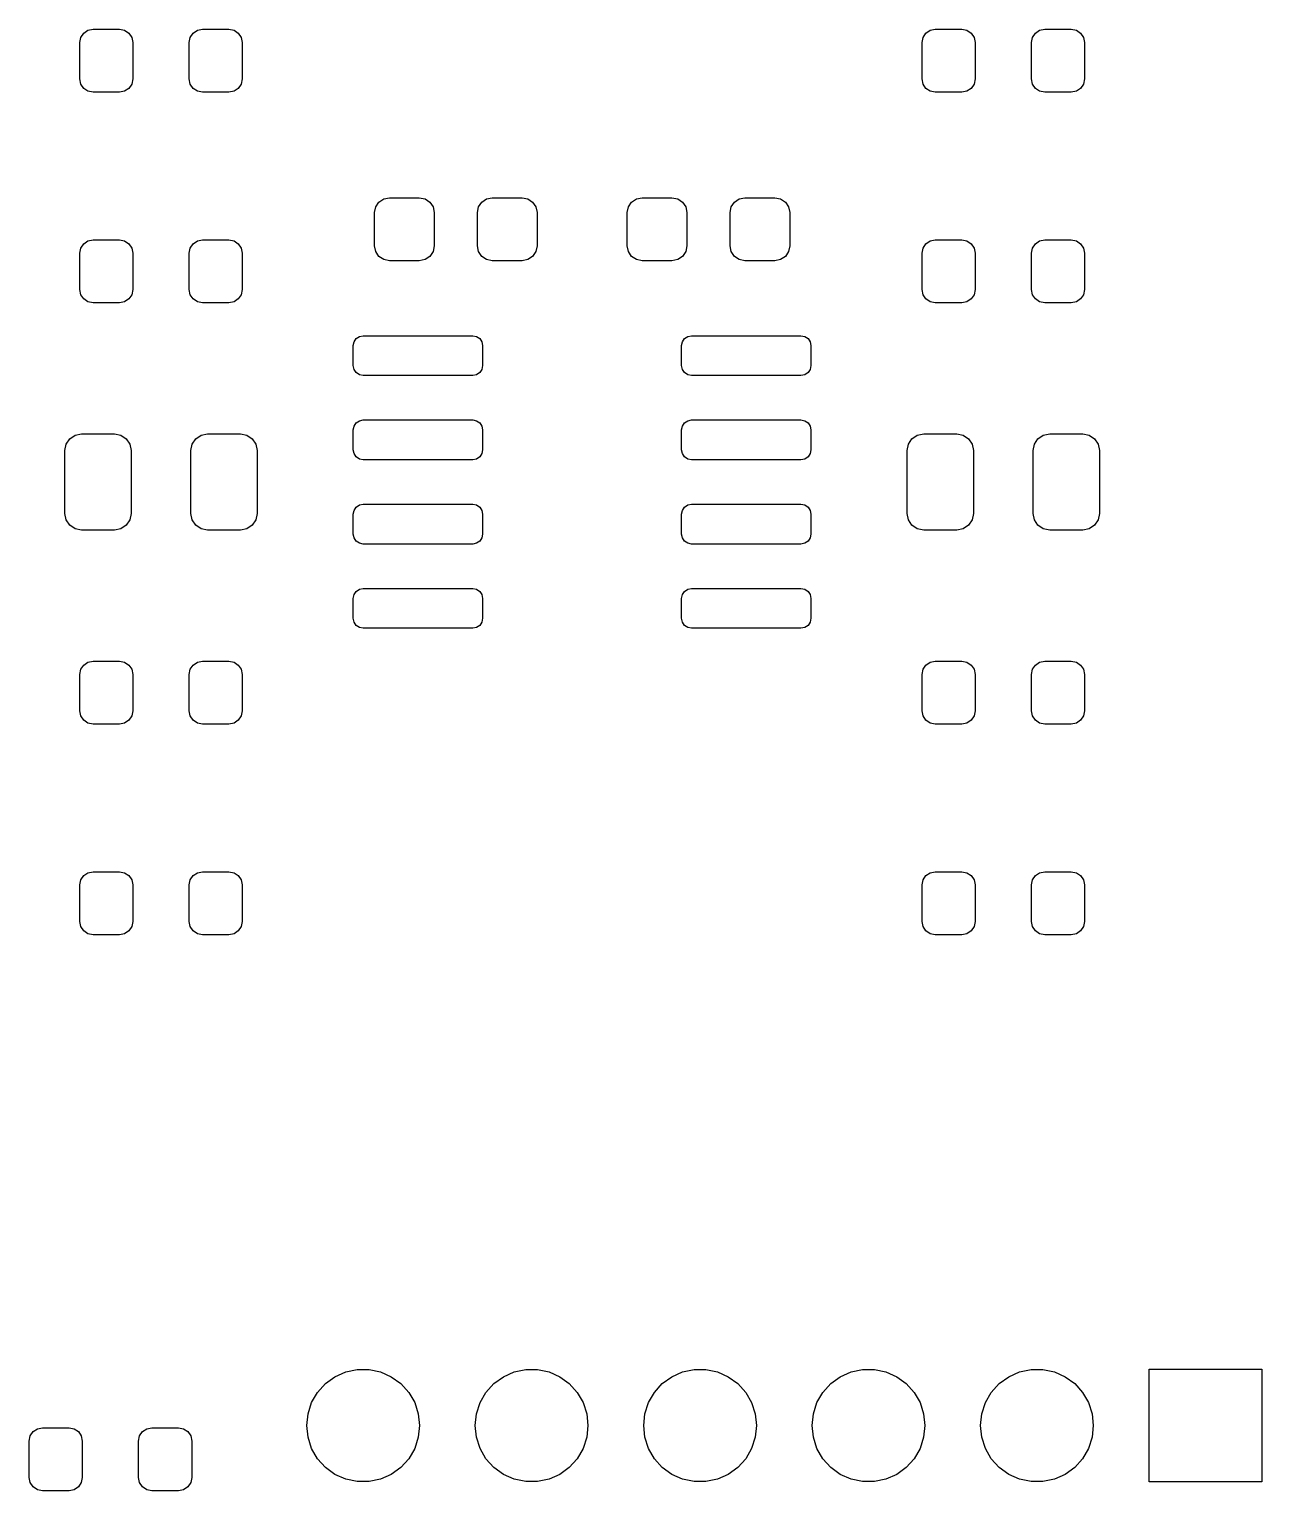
# Model space of a CAD drawing. Extents: x 109 to 191, y -153 to -46.
# Drawn here: x 171.5 to 190.08, y -130.78 to -108.75 of the extents above; entities that cross this region are included whole.
import ezdxf

# ---------------------------------------------------------------- set-up
doc = ezdxf.new("R2010")
doc.units = 0
doc.layers.add('BLACK', color=7, linetype='CONTINUOUS')

msp = doc.modelspace()

# ---------------------------------------------------------------- linework, layer by layer
at = {"layer": 'BLACK', "linetype": 'CONTINUOUS'}
for p, q in [((172.272, -108.868), (172.316, -108.804)), ((172.316, -108.804), (172.38, -108.76)), ((172.38, -108.76), (172.457, -108.745)), ((172.457, -108.745), (172.857, -108.745)), ((172.857, -108.745), (172.934, -108.76)), ((172.934, -108.76), (172.998, -108.804)), ((172.998, -108.804), (173.042, -108.868)), ((173.922, -108.868), (173.966, -108.804)), ((173.966, -108.804), (174.03, -108.76)), ((174.03, -108.76), (174.107, -108.745)), ((174.107, -108.745), (174.507, -108.745)), ((174.507, -108.745), (174.584, -108.76)), ((174.584, -108.76), (174.648, -108.804)), ((174.648, -108.804), (174.692, -108.868)), ((184.972, -108.868), (185.016, -108.804)), ((185.016, -108.804), (185.08, -108.76)), ((185.08, -108.76), (185.157, -108.745)), ((185.157, -108.745), (185.557, -108.745)), ((185.557, -108.745), (185.634, -108.76)), ((185.634, -108.76), (185.698, -108.804)), ((185.698, -108.804), (185.742, -108.868)), ((186.622, -108.868), (186.666, -108.804)), ((186.666, -108.804), (186.73, -108.76)), ((186.73, -108.76), (186.807, -108.745)), ((186.807, -108.745), (187.207, -108.745)), ((187.207, -108.745), (187.284, -108.76)), ((187.284, -108.76), (187.348, -108.804)), ((187.348, -108.804), (187.392, -108.868)), ((172.257, -108.945), (172.272, -108.868)), ((172.257, -109.495), (172.257, -108.945)), ((173.042, -108.868), (173.057, -108.945)), ((173.057, -108.945), (173.057, -109.495)), ((173.907, -108.945), (173.922, -108.868)), ((173.907, -109.495), (173.907, -108.945)), ((174.692, -108.868), (174.707, -108.945)), ((174.707, -108.945), (174.707, -109.495)), ((184.957, -108.945), (184.972, -108.868)), ((184.957, -109.495), (184.957, -108.945)), ((185.742, -108.868), (185.757, -108.945)), ((185.757, -108.945), (185.757, -109.495)), ((186.607, -108.945), (186.622, -108.868)), ((186.607, -109.495), (186.607, -108.945)), ((187.392, -108.868), (187.407, -108.945)), ((187.407, -108.945), (187.407, -109.495)), ((172.272, -109.572), (172.257, -109.495)), ((173.057, -109.495), (173.042, -109.572)), ((173.922, -109.572), (173.907, -109.495)), ((174.707, -109.495), (174.692, -109.572)), ((184.972, -109.572), (184.957, -109.495)), ((185.757, -109.495), (185.742, -109.572)), ((186.622, -109.572), (186.607, -109.495)), ((187.407, -109.495), (187.392, -109.572)), ((172.316, -109.636), (172.272, -109.572)), ((172.38, -109.68), (172.316, -109.636)), ((172.457, -109.695), (172.38, -109.68)), ((172.857, -109.695), (172.457, -109.695)), ((172.934, -109.68), (172.857, -109.695)), ((172.998, -109.636), (172.934, -109.68)), ((173.042, -109.572), (172.998, -109.636)), ((173.966, -109.636), (173.922, -109.572)), ((174.03, -109.68), (173.966, -109.636)), ((174.107, -109.695), (174.03, -109.68)), ((174.507, -109.695), (174.107, -109.695)), ((174.584, -109.68), (174.507, -109.695)), ((174.648, -109.636), (174.584, -109.68)), ((174.692, -109.572), (174.648, -109.636)), ((185.016, -109.636), (184.972, -109.572)), ((185.08, -109.68), (185.016, -109.636)), ((185.157, -109.695), (185.08, -109.68)), ((185.557, -109.695), (185.157, -109.695)), ((185.634, -109.68), (185.557, -109.695)), ((185.698, -109.636), (185.634, -109.68)), ((185.742, -109.572), (185.698, -109.636)), ((186.666, -109.636), (186.622, -109.572)), ((186.73, -109.68), (186.666, -109.636)), ((186.807, -109.695), (186.73, -109.68)), ((187.207, -109.695), (186.807, -109.695)), ((187.284, -109.68), (187.207, -109.695)), ((187.348, -109.636), (187.284, -109.68)), ((187.392, -109.572), (187.348, -109.636)), ((176.702, -111.51), (176.719, -111.424)), ((176.719, -111.424), (176.768, -111.351)), ((176.768, -111.351), (176.841, -111.302)), ((176.841, -111.302), (176.927, -111.285)), ((176.927, -111.285), (177.377, -111.285)), ((177.377, -111.285), (177.463, -111.302)), ((177.463, -111.302), (177.536, -111.351)), ((177.536, -111.351), (177.585, -111.424)), ((177.585, -111.424), (177.602, -111.51)), ((178.252, -111.51), (178.269, -111.424)), ((178.269, -111.424), (178.318, -111.351)), ((178.318, -111.351), (178.391, -111.302)), ((178.391, -111.302), (178.477, -111.285)), ((178.477, -111.285), (178.927, -111.285)), ((178.927, -111.285), (179.013, -111.302)), ((179.013, -111.302), (179.086, -111.351)), ((179.086, -111.351), (179.135, -111.424)), ((179.135, -111.424), (179.152, -111.51)), ((180.512, -111.51), (180.529, -111.424)), ((180.529, -111.424), (180.578, -111.351)), ((180.578, -111.351), (180.651, -111.302)), ((180.651, -111.302), (180.737, -111.285)), ((180.737, -111.285), (181.187, -111.285)), ((181.187, -111.285), (181.273, -111.302)), ((181.273, -111.302), (181.346, -111.351)), ((181.346, -111.351), (181.395, -111.424)), ((181.395, -111.424), (181.412, -111.51)), ((182.062, -111.51), (182.079, -111.424)), ((182.079, -111.424), (182.128, -111.351)), ((182.128, -111.351), (182.201, -111.302)), ((182.201, -111.302), (182.287, -111.285)), ((182.287, -111.285), (182.737, -111.285)), ((182.737, -111.285), (182.823, -111.302)), ((182.823, -111.302), (182.896, -111.351)), ((182.896, -111.351), (182.945, -111.424)), ((182.945, -111.424), (182.962, -111.51)), ((176.702, -112.01), (176.702, -111.51)), ((177.602, -111.51), (177.602, -112.01)), ((178.252, -112.01), (178.252, -111.51)), ((179.152, -111.51), (179.152, -112.01)), ((180.512, -112.01), (180.512, -111.51)), ((181.412, -111.51), (181.412, -112.01)), ((182.062, -112.01), (182.062, -111.51)), ((182.962, -111.51), (182.962, -112.01)), ((172.38, -111.935), (172.457, -111.92)), ((172.457, -111.92), (172.857, -111.92)), ((172.857, -111.92), (172.934, -111.935)), ((174.03, -111.935), (174.107, -111.92)), ((174.107, -111.92), (174.507, -111.92)), ((174.507, -111.92), (174.584, -111.935)), ((185.08, -111.935), (185.157, -111.92)), ((185.157, -111.92), (185.557, -111.92)), ((185.557, -111.92), (185.634, -111.935)), ((186.73, -111.935), (186.807, -111.92)), ((186.807, -111.92), (187.207, -111.92)), ((187.207, -111.92), (187.284, -111.935)), ((172.257, -112.12), (172.272, -112.043)), ((172.257, -112.67), (172.257, -112.12)), ((172.272, -112.043), (172.316, -111.979)), ((172.316, -111.979), (172.38, -111.935)), ((172.934, -111.935), (172.998, -111.979)), ((172.998, -111.979), (173.042, -112.043)), ((173.042, -112.043), (173.057, -112.12)), ((173.057, -112.12), (173.057, -112.67)), ((173.907, -112.12), (173.922, -112.043)), ((173.907, -112.67), (173.907, -112.12)), ((173.922, -112.043), (173.966, -111.979)), ((173.966, -111.979), (174.03, -111.935)), ((174.584, -111.935), (174.648, -111.979)), ((174.648, -111.979), (174.692, -112.043)), ((174.692, -112.043), (174.707, -112.12)), ((174.707, -112.12), (174.707, -112.67)), ((176.719, -112.096), (176.702, -112.01)), ((176.768, -112.169), (176.719, -112.096)), ((177.585, -112.096), (177.536, -112.169)), ((177.602, -112.01), (177.585, -112.096)), ((178.269, -112.096), (178.252, -112.01)), ((178.318, -112.169), (178.269, -112.096)), ((179.135, -112.096), (179.086, -112.169)), ((179.152, -112.01), (179.135, -112.096)), ((180.529, -112.096), (180.512, -112.01)), ((180.578, -112.169), (180.529, -112.096)), ((181.395, -112.096), (181.346, -112.169)), ((181.412, -112.01), (181.395, -112.096)), ((182.079, -112.096), (182.062, -112.01)), ((182.128, -112.169), (182.079, -112.096)), ((182.945, -112.096), (182.896, -112.169)), ((182.962, -112.01), (182.945, -112.096)), ((184.957, -112.12), (184.972, -112.043)), ((184.957, -112.67), (184.957, -112.12)), ((184.972, -112.043), (185.016, -111.979)), ((185.016, -111.979), (185.08, -111.935)), ((185.634, -111.935), (185.698, -111.979)), ((185.698, -111.979), (185.742, -112.043)), ((185.742, -112.043), (185.757, -112.12)), ((185.757, -112.12), (185.757, -112.67)), ((186.607, -112.12), (186.622, -112.043)), ((186.607, -112.67), (186.607, -112.12)), ((186.622, -112.043), (186.666, -111.979)), ((186.666, -111.979), (186.73, -111.935)), ((187.284, -111.935), (187.348, -111.979)), ((187.348, -111.979), (187.392, -112.043)), ((187.392, -112.043), (187.407, -112.12)), ((187.407, -112.12), (187.407, -112.67)), ((176.841, -112.218), (176.768, -112.169)), ((176.927, -112.235), (176.841, -112.218)), ((177.377, -112.235), (176.927, -112.235)), ((177.463, -112.218), (177.377, -112.235)), ((177.536, -112.169), (177.463, -112.218)), ((178.391, -112.218), (178.318, -112.169)), ((178.477, -112.235), (178.391, -112.218)), ((178.927, -112.235), (178.477, -112.235)), ((179.013, -112.218), (178.927, -112.235)), ((179.086, -112.169), (179.013, -112.218)), ((180.651, -112.218), (180.578, -112.169)), ((180.737, -112.235), (180.651, -112.218)), ((181.187, -112.235), (180.737, -112.235)), ((181.273, -112.218), (181.187, -112.235)), ((181.346, -112.169), (181.273, -112.218)), ((182.201, -112.218), (182.128, -112.169)), ((182.287, -112.235), (182.201, -112.218)), ((182.737, -112.235), (182.287, -112.235)), ((182.823, -112.218), (182.737, -112.235)), ((182.896, -112.169), (182.823, -112.218)), ((172.272, -112.747), (172.257, -112.67)), ((172.316, -112.811), (172.272, -112.747)), ((173.042, -112.747), (172.998, -112.811)), ((173.057, -112.67), (173.042, -112.747)), ((173.922, -112.747), (173.907, -112.67)), ((173.966, -112.811), (173.922, -112.747)), ((174.692, -112.747), (174.648, -112.811)), ((174.707, -112.67), (174.692, -112.747)), ((184.972, -112.747), (184.957, -112.67)), ((185.016, -112.811), (184.972, -112.747)), ((185.742, -112.747), (185.698, -112.811)), ((185.757, -112.67), (185.742, -112.747)), ((186.622, -112.747), (186.607, -112.67)), ((186.666, -112.811), (186.622, -112.747)), ((187.392, -112.747), (187.348, -112.811)), ((187.407, -112.67), (187.392, -112.747)), ((172.38, -112.855), (172.316, -112.811)), ((172.457, -112.87), (172.38, -112.855)), ((172.857, -112.87), (172.457, -112.87)), ((172.934, -112.855), (172.857, -112.87)), ((172.998, -112.811), (172.934, -112.855)), ((174.03, -112.855), (173.966, -112.811)), ((174.107, -112.87), (174.03, -112.855)), ((174.507, -112.87), (174.107, -112.87)), ((174.584, -112.855), (174.507, -112.87)), ((174.648, -112.811), (174.584, -112.855)), ((185.08, -112.855), (185.016, -112.811)), ((185.157, -112.87), (185.08, -112.855)), ((185.557, -112.87), (185.157, -112.87)), ((185.634, -112.855), (185.557, -112.87)), ((185.698, -112.811), (185.634, -112.855)), ((186.73, -112.855), (186.666, -112.811)), ((186.807, -112.87), (186.73, -112.855)), ((187.207, -112.87), (186.807, -112.87)), ((187.284, -112.855), (187.207, -112.87)), ((187.348, -112.811), (187.284, -112.855)), ((176.382, -113.515), (176.393, -113.458)), ((176.393, -113.458), (176.426, -113.409)), ((176.426, -113.409), (176.475, -113.376)), ((176.475, -113.376), (176.532, -113.365)), ((176.532, -113.365), (178.182, -113.365)), ((178.182, -113.365), (178.239, -113.376)), ((178.239, -113.376), (178.288, -113.409)), ((178.288, -113.409), (178.321, -113.458)), ((178.321, -113.458), (178.332, -113.515)), ((181.332, -113.515), (181.343, -113.458)), ((181.343, -113.458), (181.376, -113.409)), ((181.376, -113.409), (181.425, -113.376)), ((181.425, -113.376), (181.482, -113.365)), ((181.482, -113.365), (183.132, -113.365)), ((183.132, -113.365), (183.189, -113.376)), ((183.189, -113.376), (183.238, -113.409)), ((183.238, -113.409), (183.271, -113.458)), ((183.271, -113.458), (183.282, -113.515)), ((176.382, -113.815), (176.382, -113.515)), ((178.332, -113.515), (178.332, -113.815)), ((181.332, -113.815), (181.332, -113.515)), ((183.282, -113.515), (183.282, -113.815)), ((176.393, -113.872), (176.382, -113.815)), ((176.426, -113.921), (176.393, -113.872)), ((178.321, -113.872), (178.288, -113.921)), ((178.332, -113.815), (178.321, -113.872)), ((181.343, -113.872), (181.332, -113.815)), ((181.376, -113.921), (181.343, -113.872)), ((183.271, -113.872), (183.238, -113.921)), ((183.282, -113.815), (183.271, -113.872)), ((176.475, -113.954), (176.426, -113.921)), ((176.532, -113.965), (176.475, -113.954)), ((178.182, -113.965), (176.532, -113.965)), ((178.239, -113.954), (178.182, -113.965)), ((178.288, -113.921), (178.239, -113.954)), ((181.425, -113.954), (181.376, -113.921)), ((181.482, -113.965), (181.425, -113.954)), ((183.132, -113.965), (181.482, -113.965)), ((183.189, -113.954), (183.132, -113.965)), ((183.238, -113.921), (183.189, -113.954)), ((176.382, -114.785), (176.393, -114.728)), ((176.382, -115.085), (176.382, -114.785)), ((176.393, -114.728), (176.426, -114.679)), ((176.426, -114.679), (176.475, -114.646)), ((176.475, -114.646), (176.532, -114.635)), ((176.532, -114.635), (178.182, -114.635)), ((178.182, -114.635), (178.239, -114.646)), ((178.239, -114.646), (178.288, -114.679)), ((178.288, -114.679), (178.321, -114.728)), ((178.321, -114.728), (178.332, -114.785)), ((178.332, -114.785), (178.332, -115.085)), ((181.332, -114.785), (181.343, -114.728)), ((181.332, -115.085), (181.332, -114.785)), ((181.343, -114.728), (181.376, -114.679)), ((181.376, -114.679), (181.425, -114.646)), ((181.425, -114.646), (181.482, -114.635)), ((181.482, -114.635), (183.132, -114.635)), ((183.132, -114.635), (183.189, -114.646)), ((183.189, -114.646), (183.238, -114.679)), ((183.238, -114.679), (183.271, -114.728)), ((183.271, -114.728), (183.282, -114.785)), ((183.282, -114.785), (183.282, -115.085)), ((172.032, -115.095), (172.051, -114.999)), ((172.051, -114.999), (172.105, -114.918)), ((172.105, -114.918), (172.186, -114.864)), ((172.186, -114.864), (172.282, -114.845)), ((172.282, -114.845), (172.782, -114.845)), ((172.782, -114.845), (172.878, -114.864)), ((172.878, -114.864), (172.959, -114.918)), ((172.959, -114.918), (173.013, -114.999)), ((173.013, -114.999), (173.032, -115.095)), ((173.932, -115.095), (173.951, -114.999)), ((173.951, -114.999), (174.005, -114.918)), ((174.005, -114.918), (174.086, -114.864)), ((174.086, -114.864), (174.182, -114.845)), ((174.182, -114.845), (174.682, -114.845)), ((174.682, -114.845), (174.778, -114.864)), ((174.778, -114.864), (174.859, -114.918)), ((174.859, -114.918), (174.913, -114.999)), ((174.913, -114.999), (174.932, -115.095)), ((184.732, -115.095), (184.751, -114.999)), ((184.751, -114.999), (184.805, -114.918)), ((184.805, -114.918), (184.886, -114.864)), ((184.886, -114.864), (184.982, -114.845)), ((184.982, -114.845), (185.482, -114.845)), ((185.482, -114.845), (185.578, -114.864)), ((185.578, -114.864), (185.659, -114.918)), ((185.659, -114.918), (185.713, -114.999)), ((185.713, -114.999), (185.732, -115.095)), ((186.632, -115.095), (186.651, -114.999)), ((186.651, -114.999), (186.705, -114.918)), ((186.705, -114.918), (186.786, -114.864)), ((186.786, -114.864), (186.882, -114.845)), ((186.882, -114.845), (187.382, -114.845)), ((187.382, -114.845), (187.478, -114.864)), ((187.478, -114.864), (187.559, -114.918)), ((187.559, -114.918), (187.613, -114.999)), ((187.613, -114.999), (187.632, -115.095)), ((172.032, -116.045), (172.032, -115.095)), ((173.032, -115.095), (173.032, -116.045)), ((173.932, -116.045), (173.932, -115.095)), ((174.932, -115.095), (174.932, -116.045)), ((176.393, -115.142), (176.382, -115.085)), ((176.426, -115.191), (176.393, -115.142)), ((176.475, -115.224), (176.426, -115.191)), ((176.532, -115.235), (176.475, -115.224)), ((178.239, -115.224), (178.182, -115.235)), ((178.288, -115.191), (178.239, -115.224)), ((178.321, -115.142), (178.288, -115.191)), ((178.332, -115.085), (178.321, -115.142)), ((181.343, -115.142), (181.332, -115.085)), ((181.376, -115.191), (181.343, -115.142)), ((181.425, -115.224), (181.376, -115.191)), ((181.482, -115.235), (181.425, -115.224)), ((183.189, -115.224), (183.132, -115.235)), ((183.238, -115.191), (183.189, -115.224)), ((183.271, -115.142), (183.238, -115.191)), ((183.282, -115.085), (183.271, -115.142)), ((184.732, -116.045), (184.732, -115.095)), ((185.732, -115.095), (185.732, -116.045)), ((186.632, -116.045), (186.632, -115.095)), ((187.632, -115.095), (187.632, -116.045)), ((178.182, -115.235), (176.532, -115.235)), ((183.132, -115.235), (181.482, -115.235)), ((172.051, -116.141), (172.032, -116.045)), ((173.032, -116.045), (173.013, -116.141)), ((173.951, -116.141), (173.932, -116.045)), ((174.932, -116.045), (174.913, -116.141)), ((176.382, -116.055), (176.393, -115.998)), ((176.382, -116.355), (176.382, -116.055)), ((176.393, -115.998), (176.426, -115.949)), ((176.426, -115.949), (176.475, -115.916)), ((176.475, -115.916), (176.532, -115.905)), ((176.532, -115.905), (178.182, -115.905)), ((178.182, -115.905), (178.239, -115.916)), ((178.239, -115.916), (178.288, -115.949)), ((178.288, -115.949), (178.321, -115.998)), ((178.321, -115.998), (178.332, -116.055)), ((178.332, -116.055), (178.332, -116.355)), ((181.332, -116.055), (181.343, -115.998)), ((181.332, -116.355), (181.332, -116.055)), ((181.343, -115.998), (181.376, -115.949)), ((181.376, -115.949), (181.425, -115.916)), ((181.425, -115.916), (181.482, -115.905)), ((181.482, -115.905), (183.132, -115.905)), ((183.132, -115.905), (183.189, -115.916)), ((183.189, -115.916), (183.238, -115.949)), ((183.238, -115.949), (183.271, -115.998)), ((183.271, -115.998), (183.282, -116.055)), ((183.282, -116.055), (183.282, -116.355)), ((184.751, -116.141), (184.732, -116.045)), ((185.732, -116.045), (185.713, -116.141)), ((186.651, -116.141), (186.632, -116.045)), ((187.632, -116.045), (187.613, -116.141)), ((172.105, -116.222), (172.051, -116.141)), ((172.186, -116.276), (172.105, -116.222)), ((172.282, -116.295), (172.186, -116.276)), ((172.782, -116.295), (172.282, -116.295)), ((172.878, -116.276), (172.782, -116.295)), ((172.959, -116.222), (172.878, -116.276)), ((173.013, -116.141), (172.959, -116.222)), ((174.005, -116.222), (173.951, -116.141)), ((174.086, -116.276), (174.005, -116.222)), ((174.182, -116.295), (174.086, -116.276)), ((174.682, -116.295), (174.182, -116.295)), ((174.778, -116.276), (174.682, -116.295)), ((174.859, -116.222), (174.778, -116.276)), ((174.913, -116.141), (174.859, -116.222)), ((184.805, -116.222), (184.751, -116.141)), ((184.886, -116.276), (184.805, -116.222)), ((184.982, -116.295), (184.886, -116.276)), ((185.482, -116.295), (184.982, -116.295)), ((185.578, -116.276), (185.482, -116.295)), ((185.659, -116.222), (185.578, -116.276)), ((185.713, -116.141), (185.659, -116.222)), ((186.705, -116.222), (186.651, -116.141)), ((186.786, -116.276), (186.705, -116.222)), ((186.882, -116.295), (186.786, -116.276)), ((187.382, -116.295), (186.882, -116.295)), ((187.478, -116.276), (187.382, -116.295)), ((187.559, -116.222), (187.478, -116.276)), ((187.613, -116.141), (187.559, -116.222)), ((176.393, -116.412), (176.382, -116.355)), ((176.426, -116.461), (176.393, -116.412)), ((176.475, -116.494), (176.426, -116.461)), ((176.532, -116.505), (176.475, -116.494)), ((178.182, -116.505), (176.532, -116.505)), ((178.239, -116.494), (178.182, -116.505)), ((178.288, -116.461), (178.239, -116.494)), ((178.321, -116.412), (178.288, -116.461)), ((178.332, -116.355), (178.321, -116.412)), ((181.343, -116.412), (181.332, -116.355)), ((181.376, -116.461), (181.343, -116.412)), ((181.425, -116.494), (181.376, -116.461)), ((181.482, -116.505), (181.425, -116.494)), ((183.132, -116.505), (181.482, -116.505)), ((183.189, -116.494), (183.132, -116.505)), ((183.238, -116.461), (183.189, -116.494)), ((183.271, -116.412), (183.238, -116.461)), ((183.282, -116.355), (183.271, -116.412)), ((176.426, -117.219), (176.475, -117.186)), ((176.475, -117.186), (176.532, -117.175)), ((176.532, -117.175), (178.182, -117.175)), ((178.182, -117.175), (178.239, -117.186)), ((178.239, -117.186), (178.288, -117.219)), ((181.376, -117.219), (181.425, -117.186)), ((181.425, -117.186), (181.482, -117.175)), ((181.482, -117.175), (183.132, -117.175)), ((183.132, -117.175), (183.189, -117.186)), ((183.189, -117.186), (183.238, -117.219)), ((176.382, -117.325), (176.393, -117.268)), ((176.382, -117.625), (176.382, -117.325)), ((176.393, -117.268), (176.426, -117.219)), ((178.288, -117.219), (178.321, -117.268)), ((178.321, -117.268), (178.332, -117.325)), ((178.332, -117.325), (178.332, -117.625)), ((181.332, -117.325), (181.343, -117.268)), ((181.332, -117.625), (181.332, -117.325)), ((181.343, -117.268), (181.376, -117.219)), ((183.238, -117.219), (183.271, -117.268)), ((183.271, -117.268), (183.282, -117.325)), ((183.282, -117.325), (183.282, -117.625)), ((176.393, -117.682), (176.382, -117.625)), ((178.332, -117.625), (178.321, -117.682)), ((181.343, -117.682), (181.332, -117.625)), ((183.282, -117.625), (183.271, -117.682)), ((176.426, -117.731), (176.393, -117.682)), ((176.475, -117.764), (176.426, -117.731)), ((176.532, -117.775), (176.475, -117.764)), ((178.182, -117.775), (176.532, -117.775)), ((178.239, -117.764), (178.182, -117.775)), ((178.288, -117.731), (178.239, -117.764)), ((178.321, -117.682), (178.288, -117.731)), ((181.376, -117.731), (181.343, -117.682)), ((181.425, -117.764), (181.376, -117.731)), ((181.482, -117.775), (181.425, -117.764)), ((183.132, -117.775), (181.482, -117.775)), ((183.189, -117.764), (183.132, -117.775)), ((183.238, -117.731), (183.189, -117.764)), ((183.271, -117.682), (183.238, -117.731)), ((172.316, -118.329), (172.38, -118.285)), ((172.38, -118.285), (172.457, -118.27)), ((172.457, -118.27), (172.857, -118.27)), ((172.857, -118.27), (172.934, -118.285)), ((172.934, -118.285), (172.998, -118.329)), ((173.966, -118.329), (174.03, -118.285)), ((174.03, -118.285), (174.107, -118.27)), ((174.107, -118.27), (174.507, -118.27)), ((174.507, -118.27), (174.584, -118.285)), ((174.584, -118.285), (174.648, -118.329)), ((185.016, -118.329), (185.08, -118.285)), ((185.08, -118.285), (185.157, -118.27)), ((185.157, -118.27), (185.557, -118.27)), ((185.557, -118.27), (185.634, -118.285)), ((185.634, -118.285), (185.698, -118.329)), ((186.666, -118.329), (186.73, -118.285)), ((186.73, -118.285), (186.807, -118.27)), ((186.807, -118.27), (187.207, -118.27)), ((187.207, -118.27), (187.284, -118.285)), ((187.284, -118.285), (187.348, -118.329)), ((172.257, -118.47), (172.272, -118.393)), ((172.257, -119.02), (172.257, -118.47)), ((172.272, -118.393), (172.316, -118.329)), ((172.998, -118.329), (173.042, -118.393)), ((173.042, -118.393), (173.057, -118.47)), ((173.057, -118.47), (173.057, -119.02)), ((173.907, -118.47), (173.922, -118.393)), ((173.907, -119.02), (173.907, -118.47)), ((173.922, -118.393), (173.966, -118.329)), ((174.648, -118.329), (174.692, -118.393)), ((174.692, -118.393), (174.707, -118.47)), ((174.707, -118.47), (174.707, -119.02)), ((184.957, -118.47), (184.972, -118.393)), ((184.957, -119.02), (184.957, -118.47)), ((184.972, -118.393), (185.016, -118.329)), ((185.698, -118.329), (185.742, -118.393)), ((185.742, -118.393), (185.757, -118.47)), ((185.757, -118.47), (185.757, -119.02)), ((186.607, -118.47), (186.622, -118.393)), ((186.607, -119.02), (186.607, -118.47)), ((186.622, -118.393), (186.666, -118.329)), ((187.348, -118.329), (187.392, -118.393)), ((187.392, -118.393), (187.407, -118.47)), ((187.407, -118.47), (187.407, -119.02)), ((172.272, -119.097), (172.257, -119.02)), ((172.316, -119.161), (172.272, -119.097)), ((172.38, -119.205), (172.316, -119.161)), ((172.998, -119.161), (172.934, -119.205)), ((173.042, -119.097), (172.998, -119.161)), ((173.057, -119.02), (173.042, -119.097)), ((173.922, -119.097), (173.907, -119.02)), ((173.966, -119.161), (173.922, -119.097)), ((174.03, -119.205), (173.966, -119.161)), ((174.648, -119.161), (174.584, -119.205)), ((174.692, -119.097), (174.648, -119.161)), ((174.707, -119.02), (174.692, -119.097)), ((184.972, -119.097), (184.957, -119.02)), ((185.016, -119.161), (184.972, -119.097)), ((185.08, -119.205), (185.016, -119.161)), ((185.698, -119.161), (185.634, -119.205)), ((185.742, -119.097), (185.698, -119.161)), ((185.757, -119.02), (185.742, -119.097)), ((186.622, -119.097), (186.607, -119.02)), ((186.666, -119.161), (186.622, -119.097)), ((186.73, -119.205), (186.666, -119.161)), ((187.348, -119.161), (187.284, -119.205)), ((187.392, -119.097), (187.348, -119.161)), ((187.407, -119.02), (187.392, -119.097)), ((172.457, -119.22), (172.38, -119.205)), ((172.857, -119.22), (172.457, -119.22)), ((172.934, -119.205), (172.857, -119.22)), ((174.107, -119.22), (174.03, -119.205)), ((174.507, -119.22), (174.107, -119.22)), ((174.584, -119.205), (174.507, -119.22)), ((185.157, -119.22), (185.08, -119.205)), ((185.557, -119.22), (185.157, -119.22)), ((185.634, -119.205), (185.557, -119.22)), ((186.807, -119.22), (186.73, -119.205)), ((187.207, -119.22), (186.807, -119.22)), ((187.284, -119.205), (187.207, -119.22)), ((172.257, -121.645), (172.272, -121.568)), ((172.272, -121.568), (172.316, -121.504)), ((172.316, -121.504), (172.38, -121.46)), ((172.38, -121.46), (172.457, -121.445)), ((172.457, -121.445), (172.857, -121.445)), ((172.857, -121.445), (172.934, -121.46)), ((172.934, -121.46), (172.998, -121.504)), ((172.998, -121.504), (173.042, -121.568)), ((173.042, -121.568), (173.057, -121.645)), ((173.907, -121.645), (173.922, -121.568)), ((173.922, -121.568), (173.966, -121.504)), ((173.966, -121.504), (174.03, -121.46)), ((174.03, -121.46), (174.107, -121.445)), ((174.107, -121.445), (174.507, -121.445)), ((174.507, -121.445), (174.584, -121.46)), ((174.584, -121.46), (174.648, -121.504)), ((174.648, -121.504), (174.692, -121.568)), ((174.692, -121.568), (174.707, -121.645)), ((184.957, -121.645), (184.972, -121.568)), ((184.972, -121.568), (185.016, -121.504)), ((185.016, -121.504), (185.08, -121.46)), ((185.08, -121.46), (185.157, -121.445)), ((185.157, -121.445), (185.557, -121.445)), ((185.557, -121.445), (185.634, -121.46)), ((185.634, -121.46), (185.698, -121.504)), ((185.698, -121.504), (185.742, -121.568)), ((185.742, -121.568), (185.757, -121.645)), ((186.607, -121.645), (186.622, -121.568)), ((186.622, -121.568), (186.666, -121.504)), ((186.666, -121.504), (186.73, -121.46)), ((186.73, -121.46), (186.807, -121.445)), ((186.807, -121.445), (187.207, -121.445)), ((187.207, -121.445), (187.284, -121.46)), ((187.284, -121.46), (187.348, -121.504)), ((187.348, -121.504), (187.392, -121.568)), ((187.392, -121.568), (187.407, -121.645)), ((172.257, -122.195), (172.257, -121.645)), ((173.057, -121.645), (173.057, -122.195)), ((173.907, -122.195), (173.907, -121.645)), ((174.707, -121.645), (174.707, -122.195)), ((184.957, -122.195), (184.957, -121.645)), ((185.757, -121.645), (185.757, -122.195)), ((186.607, -122.195), (186.607, -121.645)), ((187.407, -121.645), (187.407, -122.195)), ((172.272, -122.272), (172.257, -122.195)), ((172.316, -122.336), (172.272, -122.272)), ((173.042, -122.272), (172.998, -122.336)), ((173.057, -122.195), (173.042, -122.272)), ((173.922, -122.272), (173.907, -122.195)), ((173.966, -122.336), (173.922, -122.272)), ((174.692, -122.272), (174.648, -122.336)), ((174.707, -122.195), (174.692, -122.272)), ((184.972, -122.272), (184.957, -122.195)), ((185.016, -122.336), (184.972, -122.272)), ((185.742, -122.272), (185.698, -122.336)), ((185.757, -122.195), (185.742, -122.272)), ((186.622, -122.272), (186.607, -122.195)), ((186.666, -122.336), (186.622, -122.272)), ((187.392, -122.272), (187.348, -122.336)), ((187.407, -122.195), (187.392, -122.272)), ((172.38, -122.38), (172.316, -122.336)), ((172.457, -122.395), (172.38, -122.38)), ((172.857, -122.395), (172.457, -122.395)), ((172.934, -122.38), (172.857, -122.395)), ((172.998, -122.336), (172.934, -122.38)), ((174.03, -122.38), (173.966, -122.336)), ((174.107, -122.395), (174.03, -122.38)), ((174.507, -122.395), (174.107, -122.395)), ((174.584, -122.38), (174.507, -122.395)), ((174.648, -122.336), (174.584, -122.38)), ((185.08, -122.38), (185.016, -122.336)), ((185.157, -122.395), (185.08, -122.38)), ((185.557, -122.395), (185.157, -122.395)), ((185.634, -122.38), (185.557, -122.395)), ((185.698, -122.336), (185.634, -122.38)), ((186.73, -122.38), (186.666, -122.336)), ((186.807, -122.395), (186.73, -122.38)), ((187.207, -122.395), (186.807, -122.395)), ((187.284, -122.38), (187.207, -122.395)), ((187.348, -122.336), (187.284, -122.38)), ((175.961, -129.162), (176.105, -129.058)), ((176.105, -129.058), (176.267, -128.986)), ((176.267, -128.986), (176.441, -128.949)), ((176.441, -128.949), (176.619, -128.949)), ((176.619, -128.949), (176.793, -128.986)), ((176.793, -128.986), (176.955, -129.058)), ((176.955, -129.058), (177.099, -129.162)), ((178.501, -129.162), (178.645, -129.058)), ((178.645, -129.058), (178.807, -128.986)), ((178.807, -128.986), (178.981, -128.949)), ((178.981, -128.949), (179.159, -128.949)), ((179.159, -128.949), (179.333, -128.986)), ((179.333, -128.986), (179.495, -129.058)), ((179.495, -129.058), (179.639, -129.162)), ((181.041, -129.162), (181.185, -129.058)), ((181.185, -129.058), (181.347, -128.986)), ((181.347, -128.986), (181.521, -128.949)), ((181.521, -128.949), (181.699, -128.949)), ((181.699, -128.949), (181.873, -128.986)), ((181.873, -128.986), (182.035, -129.058)), ((182.035, -129.058), (182.179, -129.162)), ((183.581, -129.162), (183.725, -129.058)), ((183.725, -129.058), (183.887, -128.986)), ((183.887, -128.986), (184.061, -128.949)), ((184.061, -128.949), (184.239, -128.949)), ((184.239, -128.949), (184.413, -128.986)), ((184.413, -128.986), (184.575, -129.058)), ((184.575, -129.058), (184.719, -129.162)), ((186.121, -129.162), (186.265, -129.058)), ((186.265, -129.058), (186.427, -128.986)), ((186.427, -128.986), (186.601, -128.949)), ((186.601, -128.949), (186.779, -128.949)), ((186.779, -128.949), (186.953, -128.986)), ((186.953, -128.986), (187.115, -129.058)), ((187.115, -129.058), (187.259, -129.162)), ((188.38, -130.644), (188.38, -128.944)), ((188.38, -128.944), (190.08, -128.944)), ((190.08, -128.944), (190.08, -130.644)), ((175.753, -129.448), (175.842, -129.294)), ((175.842, -129.294), (175.961, -129.162)), ((177.099, -129.162), (177.218, -129.294)), ((177.218, -129.294), (177.307, -129.448)), ((178.293, -129.448), (178.382, -129.294)), ((178.382, -129.294), (178.501, -129.162)), ((179.639, -129.162), (179.758, -129.294)), ((179.758, -129.294), (179.847, -129.448)), ((180.833, -129.448), (180.922, -129.294)), ((180.922, -129.294), (181.041, -129.162)), ((182.179, -129.162), (182.298, -129.294)), ((182.298, -129.294), (182.387, -129.448)), ((183.373, -129.448), (183.462, -129.294)), ((183.462, -129.294), (183.581, -129.162)), ((184.719, -129.162), (184.838, -129.294)), ((184.838, -129.294), (184.927, -129.448)), ((185.913, -129.448), (186.002, -129.294)), ((186.002, -129.294), (186.121, -129.162)), ((187.259, -129.162), (187.378, -129.294)), ((187.378, -129.294), (187.467, -129.448)), ((175.699, -129.617), (175.753, -129.448)), ((177.307, -129.448), (177.361, -129.617)), ((178.239, -129.617), (178.293, -129.448)), ((179.847, -129.448), (179.901, -129.617)), ((180.779, -129.617), (180.833, -129.448)), ((182.387, -129.448), (182.441, -129.617)), ((183.319, -129.617), (183.373, -129.448)), ((184.927, -129.448), (184.981, -129.617)), ((185.859, -129.617), (185.913, -129.448)), ((187.467, -129.448), (187.521, -129.617)), ((175.68, -129.794), (175.699, -129.617)), ((177.361, -129.617), (177.38, -129.794)), ((178.22, -129.794), (178.239, -129.617)), ((179.901, -129.617), (179.92, -129.794)), ((180.76, -129.794), (180.779, -129.617)), ((182.441, -129.617), (182.46, -129.794)), ((183.3, -129.794), (183.319, -129.617)), ((184.981, -129.617), (185, -129.794)), ((185.84, -129.794), (185.859, -129.617)), ((187.521, -129.617), (187.54, -129.794)), ((171.495, -130.027), (171.51, -129.95)), ((171.51, -129.95), (171.554, -129.886)), ((171.554, -129.886), (171.618, -129.842)), ((171.618, -129.842), (171.695, -129.827)), ((171.695, -129.827), (172.095, -129.827)), ((172.095, -129.827), (172.172, -129.842)), ((172.172, -129.842), (172.236, -129.886)), ((172.236, -129.886), (172.28, -129.95)), ((172.28, -129.95), (172.295, -130.027)), ((173.145, -130.027), (173.16, -129.95)), ((173.16, -129.95), (173.204, -129.886)), ((173.204, -129.886), (173.268, -129.842)), ((173.268, -129.842), (173.345, -129.827)), ((173.345, -129.827), (173.745, -129.827)), ((173.745, -129.827), (173.822, -129.842)), ((173.822, -129.842), (173.886, -129.886)), ((173.886, -129.886), (173.93, -129.95)), ((173.93, -129.95), (173.945, -130.027)), ((175.699, -129.971), (175.68, -129.794)), ((175.753, -130.14), (175.699, -129.971)), ((177.361, -129.971), (177.307, -130.14)), ((177.38, -129.794), (177.361, -129.971)), ((178.239, -129.971), (178.22, -129.794)), ((178.293, -130.14), (178.239, -129.971)), ((179.901, -129.971), (179.847, -130.14)), ((179.92, -129.794), (179.901, -129.971)), ((180.779, -129.971), (180.76, -129.794)), ((180.833, -130.14), (180.779, -129.971)), ((182.441, -129.971), (182.387, -130.14)), ((182.46, -129.794), (182.441, -129.971)), ((183.319, -129.971), (183.3, -129.794)), ((183.373, -130.14), (183.319, -129.971)), ((184.981, -129.971), (184.927, -130.14)), ((185, -129.794), (184.981, -129.971)), ((185.859, -129.971), (185.84, -129.794)), ((185.913, -130.14), (185.859, -129.971)), ((187.521, -129.971), (187.467, -130.14)), ((187.54, -129.794), (187.521, -129.971)), ((171.495, -130.577), (171.495, -130.027)), ((172.295, -130.027), (172.295, -130.577)), ((173.145, -130.577), (173.145, -130.027)), ((173.945, -130.027), (173.945, -130.577)), ((175.842, -130.294), (175.753, -130.14)), ((177.307, -130.14), (177.218, -130.294)), ((178.382, -130.294), (178.293, -130.14)), ((179.847, -130.14), (179.758, -130.294)), ((180.922, -130.294), (180.833, -130.14)), ((182.387, -130.14), (182.298, -130.294)), ((183.462, -130.294), (183.373, -130.14)), ((184.927, -130.14), (184.838, -130.294)), ((186.002, -130.294), (185.913, -130.14)), ((187.467, -130.14), (187.378, -130.294)), ((175.961, -130.426), (175.842, -130.294)), ((176.105, -130.53), (175.961, -130.426)), ((177.099, -130.426), (176.955, -130.53)), ((177.218, -130.294), (177.099, -130.426)), ((178.501, -130.426), (178.382, -130.294)), ((178.645, -130.53), (178.501, -130.426)), ((179.639, -130.426), (179.495, -130.53)), ((179.758, -130.294), (179.639, -130.426)), ((181.041, -130.426), (180.922, -130.294)), ((181.185, -130.53), (181.041, -130.426)), ((182.179, -130.426), (182.035, -130.53)), ((182.298, -130.294), (182.179, -130.426)), ((183.581, -130.426), (183.462, -130.294)), ((183.725, -130.53), (183.581, -130.426)), ((184.719, -130.426), (184.575, -130.53)), ((184.838, -130.294), (184.719, -130.426)), ((186.121, -130.426), (186.002, -130.294)), ((186.265, -130.53), (186.121, -130.426)), ((187.259, -130.426), (187.115, -130.53)), ((187.378, -130.294), (187.259, -130.426)), ((171.51, -130.654), (171.495, -130.577)), ((172.295, -130.577), (172.28, -130.654)), ((173.16, -130.654), (173.145, -130.577)), ((173.945, -130.577), (173.93, -130.654)), ((176.267, -130.602), (176.105, -130.53)), ((176.441, -130.639), (176.267, -130.602)), ((176.619, -130.639), (176.441, -130.639)), ((176.793, -130.602), (176.619, -130.639)), ((176.955, -130.53), (176.793, -130.602)), ((178.807, -130.602), (178.645, -130.53)), ((178.981, -130.639), (178.807, -130.602)), ((179.159, -130.639), (178.981, -130.639)), ((179.333, -130.602), (179.159, -130.639)), ((179.495, -130.53), (179.333, -130.602)), ((181.347, -130.602), (181.185, -130.53)), ((181.521, -130.639), (181.347, -130.602)), ((181.699, -130.639), (181.521, -130.639)), ((181.873, -130.602), (181.699, -130.639)), ((182.035, -130.53), (181.873, -130.602)), ((183.887, -130.602), (183.725, -130.53)), ((184.061, -130.639), (183.887, -130.602)), ((184.239, -130.639), (184.061, -130.639)), ((184.413, -130.602), (184.239, -130.639)), ((184.575, -130.53), (184.413, -130.602)), ((186.427, -130.602), (186.265, -130.53)), ((186.601, -130.639), (186.427, -130.602)), ((186.779, -130.639), (186.601, -130.639)), ((186.953, -130.602), (186.779, -130.639)), ((187.115, -130.53), (186.953, -130.602)), ((190.08, -130.644), (188.38, -130.644)), ((171.554, -130.718), (171.51, -130.654)), ((171.618, -130.762), (171.554, -130.718)), ((171.695, -130.777), (171.618, -130.762)), ((172.095, -130.777), (171.695, -130.777)), ((172.172, -130.762), (172.095, -130.777)), ((172.236, -130.718), (172.172, -130.762)), ((172.28, -130.654), (172.236, -130.718)), ((173.204, -130.718), (173.16, -130.654)), ((173.268, -130.762), (173.204, -130.718)), ((173.345, -130.777), (173.268, -130.762)), ((173.745, -130.777), (173.345, -130.777)), ((173.822, -130.762), (173.745, -130.777)), ((173.886, -130.718), (173.822, -130.762)), ((173.93, -130.654), (173.886, -130.718))]:
    msp.add_line(p, q, dxfattribs=at)

doc.saveas('drawing.dxf')
